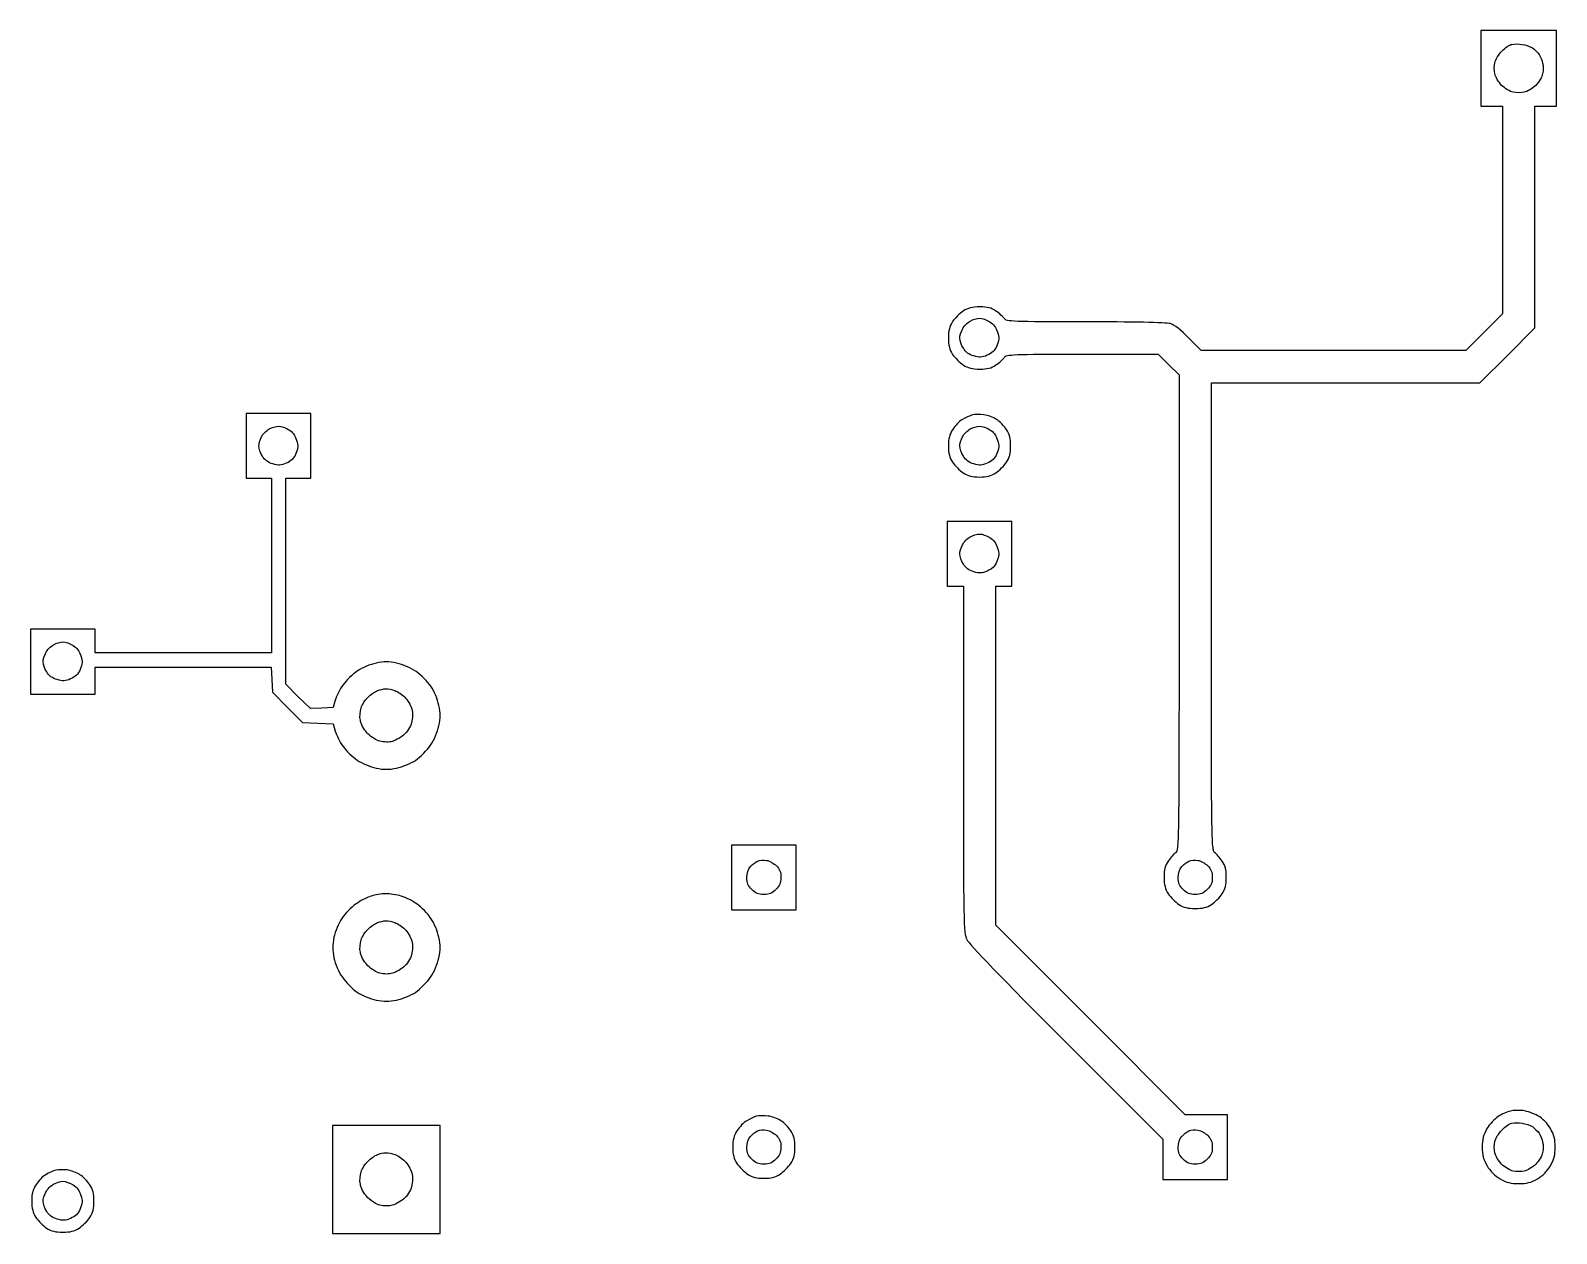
# Model space of a CAD drawing. Extents: x 7 to 117, y 25 to 87.
# Drawn here: x 71.02 to 116.69, y 25.17 to 61.16 of the extents above; entities that cross this region are included whole.
import ezdxf

# ---------------------------------------------------------------- set-up
doc = ezdxf.new("R2010")
doc.units = 0
doc.layers.get('0').update_dxf_attribs({"linetype": 'CONTINUOUS'})

msp = doc.modelspace()

# ---------------------------------------------------------------- linework, layer by layer
at = {"color": 7}
for p, q in [((115.562448, 61.162195), (114.432647, 61.162195)), ((114.432647, 61.162195), (114.432647, 60.032395)), ((116.692248, 61.162195), (115.562448, 61.162195)), ((115.562448, 61.162195), (115.562448, 61.162195)), ((116.692248, 60.032395), (116.692248, 61.162195)), ((115.664669, 60.747935), (115.664669, 60.747935)), ((114.432647, 60.032395), (114.432647, 58.902594)), ((116.692248, 58.902594), (116.692248, 60.032395)), ((114.432647, 58.902594), (114.755447, 58.902594)), ((114.755447, 58.902594), (115.078248, 58.902594)), ((115.078248, 58.902594), (115.078248, 55.798333)), ((116.046648, 55.583133), (116.046648, 58.902594)), ((116.046648, 58.902594), (116.369448, 58.902594)), ((116.369448, 58.902594), (116.692248, 58.902594)), ((115.078248, 55.798333), (115.078248, 52.688693)), ((116.046648, 52.263672), (116.046648, 55.583133)), ((99.422427, 52.554206), (99.422441, 52.554192)), ((115.078248, 52.688693), (114.529486, 52.139932)), ((114.529486, 52.139932), (113.975346, 51.585791)), ((115.223507, 51.440532), (116.046648, 52.263672)), ((106.061363, 51.585791), (105.690142, 51.962391)), ((102.505183, 51.478191), (104.770163, 51.478191)), ((104.770163, 51.478191), (105.082205, 51.171531)), ((105.082205, 51.171531), (105.394244, 50.864872)), ((110.021045, 51.585791), (106.061363, 51.585791)), ((113.975346, 51.585791), (110.021045, 51.585791)), ((114.400367, 50.617391), (115.223507, 51.440532)), ((105.394244, 50.864872), (105.394244, 43.747128)), ((106.362644, 43.628767), (106.362644, 50.617391)), ((106.362644, 50.617391), (110.381505, 50.617391)), ((110.381505, 50.617391), (114.400367, 50.617391)), ((78.440432, 49.702791), (77.472032, 49.702791)), ((77.472032, 49.702791), (77.472032, 48.73439)), ((78.44043, 49.702776), (78.440432, 49.702791)), ((79.40883, 49.702776), (78.44043, 49.702776)), ((79.40883, 48.734376), (79.40883, 49.702776)), ((99.551561, 49.66512), (99.551561, 49.665131)), ((78.440447, 49.326176), (78.440432, 49.32619)), ((99.422427, 49.326176), (99.422441, 49.32619)), ((77.472032, 48.73439), (77.472032, 47.76599)), ((79.40883, 47.765976), (79.40883, 48.734376)), ((77.472032, 47.76599), (77.848632, 47.76599)), ((77.848632, 47.76599), (78.225232, 47.76599)), ((78.225232, 47.76599), (78.225232, 45.15669)), ((78.65563, 44.683234), (78.65563, 47.765976)), ((78.65563, 47.765976), (79.03223, 47.765976)), ((79.03223, 47.765976), (79.40883, 47.765976)), ((99.422441, 46.474789), (98.454041, 46.474789)), ((98.454041, 46.474789), (98.454041, 45.506389)), ((100.390841, 46.474789), (99.422441, 46.474789)), ((99.422441, 46.474789), (99.422441, 46.474789)), ((100.390841, 45.506389), (100.390841, 46.474789)), ((99.422427, 46.098203), (99.422441, 46.098189)), ((98.454041, 45.506389), (98.454041, 44.537988)), ((100.390841, 44.537988), (100.390841, 45.506389)), ((78.225232, 45.15669), (78.225232, 42.547388)), ((78.65563, 41.600493), (78.65563, 44.683234)), ((98.454041, 44.537988), (98.696139, 44.537988)), ((98.696139, 44.537988), (98.938241, 44.537988)), ((98.938241, 44.537988), (98.938241, 39.362425)), ((99.906641, 39.470025), (99.906641, 44.537988)), ((99.906641, 44.537988), (100.148743, 44.537988)), ((100.148743, 44.537988), (100.390841, 44.537988)), ((71.98443, 43.246788), (71.016029, 43.246788)), ((71.016029, 43.246788), (71.016029, 42.278387)), ((72.95283, 43.246788), (71.98443, 43.246788)), ((72.95283, 42.897089), (72.95283, 43.246788)), ((71.984416, 42.870202), (71.98443, 42.870188)), ((72.95283, 42.547388), (72.95283, 42.897089)), ((75.589031, 42.547388), (72.95283, 42.547388)), ((78.225232, 42.547388), (75.589031, 42.547388)), ((71.016029, 42.278387), (71.016029, 41.309987)), ((72.95283, 41.713489), (72.95283, 42.116987)), ((72.95283, 42.116987), (75.583652, 42.116987)), ((75.583652, 42.116987), (78.214471, 42.116987)), ((78.214471, 42.116987), (78.236005, 41.740387)), ((72.95283, 41.309987), (72.95283, 41.713489)), ((78.236005, 41.740387), (78.25751, 41.363787)), ((79.021469, 41.240033), (78.65563, 41.600493)), ((71.016029, 41.309987), (71.98443, 41.309987)), ((71.98443, 41.309987), (72.95283, 41.309987)), ((78.25751, 41.363787), (78.70943, 40.906488)), ((79.39269, 40.874194), (79.021469, 41.240033)), ((80.135129, 41.127059), (80.070571, 40.90648)), ((81.652296, 41.466005), (81.652293, 41.466008)), ((78.70943, 40.906488), (79.161349, 40.454566)), ((79.73163, 40.890337), (79.39269, 40.874194)), ((80.070571, 40.90648), (79.73163, 40.890337)), ((79.161349, 40.454566), (79.613269, 40.438423)), ((79.613269, 40.438423), (80.070571, 40.42228)), ((80.070571, 40.42228), (80.135129, 40.201698)), ((99.906641, 34.396686), (99.906641, 39.470025)), ((92.966438, 36.790785), (91.998038, 36.790785)), ((91.998038, 36.790785), (91.998038, 35.822385)), ((93.934839, 36.790785), (92.966438, 36.790785)), ((92.966438, 36.790785), (92.966438, 36.790785)), ((93.934839, 35.822385), (93.934839, 36.790785)), ((93.04714, 36.333498), (93.04714, 36.333486)), ((105.959142, 36.333498), (105.959142, 36.333486)), ((91.998038, 35.822385), (91.998038, 34.853984)), ((93.934839, 34.853984), (93.934839, 35.822385)), ((81.646914, 35.332805), (81.646914, 35.332805)), ((91.998038, 34.853984), (92.966438, 34.853984)), ((92.966438, 34.853984), (93.934839, 34.853984)), ((81.652308, 34.525802), (81.652305, 34.525805)), ((102.741902, 31.561422), (99.906641, 34.396686)), ((105.582542, 28.720782), (102.741902, 31.561422)), ((102.026362, 30.872783), (104.910043, 27.994483)), ((115.696946, 28.844531), (115.696946, 28.844522)), ((81.668434, 28.397982), (80.054433, 28.397982)), ((80.054433, 28.397982), (80.054433, 26.783981)), ((83.282434, 28.397982), (81.668434, 28.397982)), ((81.668434, 28.397982), (81.668434, 28.397982)), ((83.282434, 26.783981), (83.282434, 28.397982)), ((93.095558, 28.683111), (93.095558, 28.683122)), ((106.212005, 28.720782), (105.582542, 28.720782)), ((106.846844, 28.720782), (106.212005, 28.720782)), ((106.846844, 27.752381), (106.846844, 28.720782)), ((115.664669, 28.467922), (115.664669, 28.467922)), ((93.04714, 28.263494), (93.04714, 28.263483)), ((104.910043, 27.994483), (104.910043, 27.391922)), ((105.959142, 28.263494), (105.959142, 28.263483)), ((81.652293, 27.585599), (81.652291, 27.585602)), ((106.846844, 26.783981), (106.846844, 27.752381)), ((72.113549, 27.06911), (72.113549, 27.069121)), ((104.910043, 27.391922), (104.910043, 26.783981)), ((71.984416, 26.730195), (71.98443, 26.730181)), ((80.054433, 26.783981), (80.054433, 25.16998)), ((83.282434, 25.16998), (83.282434, 26.783981)), ((104.910043, 26.783981), (105.878444, 26.783981)), ((105.878444, 26.783981), (106.846844, 26.783981)), ((80.054433, 25.16998), (81.668434, 25.16998)), ((81.668434, 25.16998), (83.282434, 25.16998))]:
    msp.add_line(p, q, dxfattribs=at)
for points in [[(115.358009, 60.747935), (115.427946, 60.764079), (115.562448, 60.764079), (115.664669, 60.747935)], [(114.846907, 60.199174), (114.86305, 60.290634), (114.959886, 60.446655), (115.056728, 60.543496)], [(115.056728, 60.543496), (115.153567, 60.645715), (115.288068, 60.737174), (115.358009, 60.747935)], [(115.664669, 60.747935), (115.766887, 60.737183), (115.901388, 60.688756), (115.971328, 60.645715)], [(115.971328, 60.645715), (116.035887, 60.597296), (116.127347, 60.511216), (116.170388, 60.446655)], [(116.170388, 60.446655), (116.208048, 60.382094), (116.261848, 60.263735), (116.277988, 60.183034)], [(114.846907, 59.865616), (114.825374, 59.957075), (114.825374, 60.107714), (114.846907, 60.199174)], [(115.051349, 59.521293), (114.959886, 59.618135), (114.863047, 59.774156), (114.846907, 59.865616)], [(116.277988, 59.870995), (116.261845, 59.774156), (116.165009, 59.618135), (116.073547, 59.521293)], [(116.277988, 60.183034), (116.299522, 60.107714), (116.299522, 59.962455), (116.277988, 59.870995)], [(115.395669, 59.316854), (115.304209, 59.332997), (115.148188, 59.429833), (115.051349, 59.521293)], [(116.073547, 59.521293), (115.976708, 59.429833), (115.820687, 59.332995), (115.729227, 59.316854)], [(115.729227, 59.316854), (115.637767, 59.295321), (115.487128, 59.295321), (115.395669, 59.316854)], [(98.932862, 52.769392), (98.830641, 52.699452), (98.685381, 52.554192), (98.615441, 52.451971)], [(99.42782, 52.893132), (99.201862, 52.893132), (99.078121, 52.860852), (98.932862, 52.769392)], [(99.142666, 52.468125), (99.223367, 52.516546), (99.347107, 52.548827), (99.422427, 52.554206)], [(99.422441, 52.554192), (99.497761, 52.554192), (99.632262, 52.505771), (99.729101, 52.446592)], [(99.91202, 52.769392), (99.77214, 52.866231), (99.659161, 52.893132), (99.42782, 52.893132)], [(100.16488, 52.543431), (100.127221, 52.597231), (100.014241, 52.699452), (99.91202, 52.769392)], [(102.585881, 52.446592), (100.390841, 52.446592), (100.229441, 52.451982), (100.16488, 52.543431)], [(98.615441, 52.451971), (98.523981, 52.306711), (98.4917, 52.182971), (98.4917, 51.962391)], [(98.830627, 51.951644), (98.830627, 52.021585), (98.868286, 52.145325), (98.911325, 52.231406)], [(98.911325, 52.231406), (98.954367, 52.317486), (99.061967, 52.425086), (99.142666, 52.468125)], [(99.729101, 52.446592), (99.84208, 52.382031), (99.922782, 52.27443), (99.960441, 52.134553)], [(99.960441, 52.134553), (100.014241, 51.967771), (100.008862, 51.892451), (99.938908, 51.731051)], [(105.125243, 52.392792), (105.017643, 52.425072), (103.947022, 52.446592), (102.585881, 52.446592)], [(105.690142, 51.962391), (105.448044, 52.20449), (105.248984, 52.360511), (105.125243, 52.392792)], [(98.4917, 51.962391), (98.4917, 51.741812), (98.523981, 51.618072), (98.615441, 51.472812)], [(98.938227, 51.655746), (98.879048, 51.752585), (98.830627, 51.881707), (98.830627, 51.951644)], [(99.250266, 51.424405), (99.110388, 51.462065), (99.002788, 51.542767), (98.938227, 51.655746)], [(99.938908, 51.731051), (99.879729, 51.585791), (99.799027, 51.505093), (99.653767, 51.445911)], [(98.615441, 51.472812), (98.685381, 51.370591), (98.830641, 51.225331), (98.932862, 51.155391)], [(99.653767, 51.445911), (99.492367, 51.37597), (99.417048, 51.370591), (99.250266, 51.424405)], [(99.91202, 51.155391), (100.014241, 51.225331), (100.127221, 51.327552), (100.16488, 51.381352)], [(100.16488, 51.381352), (100.229441, 51.472812), (100.385462, 51.478191), (102.505183, 51.478191)], [(98.932862, 51.155391), (99.078121, 51.063931), (99.201862, 51.031651), (99.42782, 51.031651)], [(99.42782, 51.031651), (99.659161, 51.031651), (99.77214, 51.058547), (99.91202, 51.155391)], [(98.911339, 49.525239), (98.81988, 49.471439), (98.69076, 49.33694), (98.62082, 49.22934)], [(99.207241, 49.65974), (99.131922, 49.638207), (98.99742, 49.579039), (98.911339, 49.525239)], [(99.551561, 49.665131), (99.438581, 49.681274), (99.28256, 49.675883), (99.207241, 49.65974)], [(99.933543, 49.525239), (99.84208, 49.584418), (99.669922, 49.648979), (99.551561, 49.66512)], [(100.229441, 49.223958), (100.159501, 49.326179), (100.025002, 49.46606), (99.933543, 49.525239)], [(77.848646, 48.723615), (77.848646, 48.793555), (77.886306, 48.917296), (77.929348, 49.003376)], [(77.929348, 49.003376), (77.972387, 49.089457), (78.079987, 49.197057), (78.160685, 49.240096)], [(78.160685, 49.240096), (78.241387, 49.288517), (78.365127, 49.320797), (78.440447, 49.326176)], [(78.440432, 49.32619), (78.515752, 49.32619), (78.650253, 49.27777), (78.747092, 49.21859)], [(78.747092, 49.21859), (78.860071, 49.154029), (78.940773, 49.046429), (78.978433, 48.906551)], [(78.978433, 48.906551), (79.032233, 48.739769), (79.026853, 48.66445), (78.956927, 48.50305)], [(98.62082, 49.22934), (98.523981, 49.078698), (98.4917, 48.954958), (98.4917, 48.734379)], [(98.830627, 48.723615), (98.830627, 48.793555), (98.868286, 48.917296), (98.911325, 49.003376)], [(98.911325, 49.003376), (98.954367, 49.089457), (99.061967, 49.197057), (99.142666, 49.240096)], [(99.142666, 49.240096), (99.223367, 49.288517), (99.347107, 49.320797), (99.422427, 49.326176)], [(99.422441, 49.32619), (99.497761, 49.32619), (99.632262, 49.27777), (99.729101, 49.21859)], [(99.729101, 49.21859), (99.84208, 49.154029), (99.922782, 49.046429), (99.960441, 48.906551)], [(99.960441, 48.906551), (100.014241, 48.739769), (100.008862, 48.66445), (99.938908, 48.50305)], [(100.353182, 48.734379), (100.353182, 48.954958), (100.320901, 49.078698), (100.229441, 49.223958)], [(77.956246, 48.427716), (77.897067, 48.524555), (77.848646, 48.653677), (77.848646, 48.723615)], [(78.268285, 48.196376), (78.128408, 48.234036), (78.020807, 48.314737), (77.956246, 48.427716)], [(78.956927, 48.50305), (78.897745, 48.35779), (78.817047, 48.277091), (78.671787, 48.217909)], [(98.4917, 48.734379), (98.4917, 48.5138), (98.523981, 48.390059), (98.615441, 48.2448)], [(98.938227, 48.427716), (98.879048, 48.524555), (98.830627, 48.653677), (98.830627, 48.723615)], [(99.250266, 48.196376), (99.110388, 48.234036), (99.002788, 48.314737), (98.938227, 48.427716)], [(99.938908, 48.50305), (99.879729, 48.35779), (99.799027, 48.277091), (99.653767, 48.217909)], [(100.229441, 48.2448), (100.320901, 48.390059), (100.353182, 48.5138), (100.353182, 48.734379)], [(78.671787, 48.217909), (78.510387, 48.147969), (78.435067, 48.14259), (78.268285, 48.196376)], [(98.615441, 48.2448), (98.685381, 48.142579), (98.830641, 47.997319), (98.932862, 47.927379)], [(99.653767, 48.217909), (99.492367, 48.147969), (99.417048, 48.14259), (99.250266, 48.196376)], [(99.91202, 47.927379), (100.014241, 47.997319), (100.159501, 48.142579), (100.229441, 48.2448)], [(98.932862, 47.927379), (99.078121, 47.835919), (99.201862, 47.803638), (99.422441, 47.803638)], [(99.422441, 47.803638), (99.64302, 47.803638), (99.766761, 47.835919), (99.91202, 47.927379)], [(98.830627, 45.495642), (98.830627, 45.565582), (98.868286, 45.689322), (98.911325, 45.775403)], [(98.911325, 45.775403), (98.954367, 45.861484), (99.061967, 45.969084), (99.142666, 46.012123)], [(99.142666, 46.012123), (99.223367, 46.060543), (99.347107, 46.092824), (99.422427, 46.098203)], [(99.422441, 46.098189), (99.497761, 46.098189), (99.632262, 46.049768), (99.729101, 45.990589)], [(99.729101, 45.990589), (99.84208, 45.926028), (99.922782, 45.818428), (99.960441, 45.67855)], [(99.960441, 45.67855), (100.014241, 45.511768), (100.008862, 45.436449), (99.938908, 45.275048)], [(98.938227, 45.199743), (98.879048, 45.296582), (98.830627, 45.425704), (98.830627, 45.495642)], [(99.938908, 45.275048), (99.879729, 45.129789), (99.799027, 45.04909), (99.653767, 44.989908)], [(99.250266, 44.968403), (99.110388, 45.006062), (99.002788, 45.086764), (98.938227, 45.199743)], [(99.653767, 44.989908), (99.492367, 44.919968), (99.417048, 44.914589), (99.250266, 44.968403)], [(105.394244, 43.747128), (105.394244, 36.973705), (105.388853, 36.634764), (105.297405, 36.564824)], [(106.459483, 36.564824), (106.368023, 36.634764), (106.362644, 36.968326), (106.362644, 43.628767)], [(71.392615, 42.26764), (71.392615, 42.337581), (71.430275, 42.461321), (71.473314, 42.547402)], [(71.473314, 42.547402), (71.516356, 42.633482), (71.623956, 42.741082), (71.704654, 42.784121)], [(71.704654, 42.784121), (71.785356, 42.832542), (71.909096, 42.864823), (71.984416, 42.870202)], [(71.98443, 42.870188), (72.059749, 42.870188), (72.194251, 42.821767), (72.29109, 42.762588)], [(72.29109, 42.762588), (72.404069, 42.698027), (72.48477, 42.590426), (72.52243, 42.450549)], [(71.500215, 41.971742), (71.441036, 42.068581), (71.392615, 42.197703), (71.392615, 42.26764)], [(72.500896, 42.047047), (72.441714, 41.901787), (72.361016, 41.821089), (72.215756, 41.761907)], [(72.52243, 42.450549), (72.57623, 42.283767), (72.570851, 42.208447), (72.500896, 42.047047)], [(81.361771, 42.23534), (81.18961, 42.19768), (80.942132, 42.09546), (80.796869, 41.998618)], [(81.975091, 42.23534), (81.738371, 42.283758), (81.598491, 42.283758), (81.361771, 42.23534)], [(82.55613, 41.98248), (82.39473, 42.09546), (82.15801, 42.19768), (81.975091, 42.23534)], [(71.812254, 41.740401), (71.672377, 41.778061), (71.564777, 41.858763), (71.500215, 41.971742)], [(72.215756, 41.761907), (72.054356, 41.691966), (71.979036, 41.686587), (71.812254, 41.740401)], [(80.371851, 41.584358), (80.275009, 41.460618), (80.172791, 41.250799), (80.135129, 41.127059)], [(80.796869, 41.998618), (80.65161, 41.901779), (80.463311, 41.71348), (80.371851, 41.584358)], [(83.00267, 41.541319), (82.905831, 41.6812), (82.701392, 41.880259), (82.55613, 41.98248)], [(80.909857, 40.895724), (80.942138, 40.992563), (81.038977, 41.137823), (81.119675, 41.218525)], [(81.119675, 41.218525), (81.200377, 41.293844), (81.324117, 41.379925), (81.399436, 41.412205)], [(81.399436, 41.412205), (81.474756, 41.439101), (81.587735, 41.466005), (81.652296, 41.466005)], [(81.652293, 41.466008), (81.716855, 41.471398), (81.835213, 41.444503), (81.921294, 41.412208)], [(81.921294, 41.412208), (82.001995, 41.385312), (82.136494, 41.293847), (82.222574, 41.213148)], [(82.222574, 41.213148), (82.303273, 41.137826), (82.394733, 40.981808), (82.427013, 40.868826)], [(83.239393, 40.971038), (83.201733, 41.143199), (83.099512, 41.396059), (83.00267, 41.541319)], [(80.888324, 40.524503), (80.86679, 40.626724), (80.877571, 40.793503), (80.909857, 40.895724)], [(82.427013, 40.868826), (82.464673, 40.728948), (82.459294, 40.599826), (82.421623, 40.454566)], [(83.239393, 40.357719), (83.287811, 40.594438), (83.287811, 40.734319), (83.239393, 40.971038)], [(80.135129, 40.201698), (80.172791, 40.077957), (80.275009, 39.868139), (80.371851, 39.744399)], [(81.082001, 40.153285), (80.990542, 40.255503), (80.904461, 40.422285), (80.888324, 40.524503)], [(82.421623, 40.454566), (82.389342, 40.330826), (82.292503, 40.174807), (82.179521, 40.077966)], [(82.986533, 39.776679), (83.099512, 39.938079), (83.201733, 40.174799), (83.239393, 40.357719)], [(80.371851, 39.744399), (80.463311, 39.615279), (80.65161, 39.426978), (80.796869, 39.330139)], [(81.431703, 39.911184), (81.329482, 39.943464), (81.168082, 40.056443), (81.082001, 40.153285)], [(81.808303, 39.884288), (81.706082, 39.862754), (81.533921, 39.873535), (81.431703, 39.911184)], [(82.179521, 40.077966), (82.077303, 39.991888), (81.910521, 39.900425), (81.808303, 39.884288)], [(82.545372, 39.330139), (82.685252, 39.426978), (82.884312, 39.631417), (82.986533, 39.776679)], [(80.796869, 39.330139), (80.942132, 39.233297), (81.18961, 39.131079), (81.361771, 39.093417)], [(81.975091, 39.093417), (82.147252, 39.131079), (82.400112, 39.233297), (82.545372, 39.330139)], [(98.938241, 39.362425), (98.938241, 34.407444), (98.943631, 34.170724), (99.040462, 33.966283)], [(81.361771, 39.093417), (81.598491, 39.044999), (81.738371, 39.044999), (81.975091, 39.093417)], [(105.297405, 36.564824), (105.243605, 36.527164), (105.141384, 36.414185), (105.071443, 36.311964)], [(106.685444, 36.311964), (106.615504, 36.414185), (106.513283, 36.527164), (106.459483, 36.564824)], [(92.455337, 35.817006), (92.455337, 35.951504), (92.498378, 36.069865), (92.56294, 36.145185)], [(92.56294, 36.145185), (92.622119, 36.209746), (92.718958, 36.285066), (92.77814, 36.311964)], [(92.77814, 36.311964), (92.837319, 36.33886), (92.961059, 36.344245), (93.04714, 36.333498)], [(93.04714, 36.333486), (93.1386, 36.317343), (93.267719, 36.242024), (93.343039, 36.172086)], [(93.343039, 36.172086), (93.439877, 36.075245), (93.477537, 35.978406), (93.477537, 35.822385)], [(105.071443, 36.311964), (104.974604, 36.172086), (104.947703, 36.059104), (104.947703, 35.827764)], [(105.367345, 35.817006), (105.367345, 35.951504), (105.410384, 36.069865), (105.474942, 36.145185)], [(105.474942, 36.145185), (105.534124, 36.209746), (105.630963, 36.285066), (105.690142, 36.311964)], [(105.690142, 36.311964), (105.749324, 36.33886), (105.873065, 36.344245), (105.959142, 36.333498)], [(105.959142, 36.333486), (106.050605, 36.317343), (106.179724, 36.242024), (106.255044, 36.172086)], [(106.255044, 36.172086), (106.351883, 36.075245), (106.389543, 35.978406), (106.389543, 35.822385)], [(106.809184, 35.827764), (106.809184, 36.059104), (106.782289, 36.172086), (106.685444, 36.311964)], [(92.605979, 35.461925), (92.492999, 35.569525), (92.455337, 35.660985), (92.455337, 35.817006)], [(93.477537, 35.822385), (93.477537, 35.660985), (93.439877, 35.569525), (93.326898, 35.461925)], [(104.947703, 35.827764), (104.947703, 35.601806), (104.979984, 35.478065), (105.071443, 35.332805)], [(105.517984, 35.461925), (105.405005, 35.569525), (105.367345, 35.660985), (105.367345, 35.817006)], [(106.389543, 35.822385), (106.389543, 35.660985), (106.351883, 35.569525), (106.238904, 35.461925)], [(106.685444, 35.332805), (106.776904, 35.478065), (106.809184, 35.601806), (106.809184, 35.827764)], [(81.205753, 35.262865), (81.082013, 35.225205), (80.872195, 35.117605), (80.748454, 35.020764)], [(81.646914, 35.332805), (81.523174, 35.332805), (81.324114, 35.300525), (81.205753, 35.262865)], [(82.114974, 35.262865), (81.975094, 35.305904), (81.765273, 35.338185), (81.646914, 35.332805)], [(82.593795, 35.020764), (82.464673, 35.112223), (82.249473, 35.225205), (82.114974, 35.262865)], [(92.966438, 35.311286), (92.805038, 35.311286), (92.713579, 35.348946), (92.605979, 35.461925)], [(93.326898, 35.461925), (93.219298, 35.348946), (93.127838, 35.311286), (92.966438, 35.311286)], [(105.071443, 35.332805), (105.141384, 35.230585), (105.286643, 35.085325), (105.388864, 35.015384)], [(105.878444, 35.311286), (105.717044, 35.311286), (105.625584, 35.348946), (105.517984, 35.461925)], [(106.238904, 35.461925), (106.131304, 35.348946), (106.039844, 35.311286), (105.878444, 35.311286)], [(106.368023, 35.015384), (106.470244, 35.085325), (106.615504, 35.230585), (106.685444, 35.332805)], [(80.748454, 35.020764), (80.619335, 34.929304), (80.431033, 34.741005), (80.334194, 34.595745)], [(83.002673, 34.595745), (82.905834, 34.741005), (82.717533, 34.929304), (82.593795, 35.020764)], [(105.388864, 35.015384), (105.534124, 34.923925), (105.657864, 34.891644), (105.878444, 34.891644)], [(105.878444, 34.891644), (106.099023, 34.891644), (106.222763, 34.923925), (106.368023, 35.015384)], [(80.334194, 34.595745), (80.237353, 34.450486), (80.135132, 34.203005), (80.097472, 34.030844)], [(80.909868, 33.955522), (80.942149, 34.05236), (81.038988, 34.19762), (81.119686, 34.278322)], [(81.119686, 34.278322), (81.200388, 34.353641), (81.324128, 34.439722), (81.399448, 34.472002)], [(81.399448, 34.472002), (81.474767, 34.498898), (81.587746, 34.525802), (81.652308, 34.525802)], [(81.652305, 34.525805), (81.716866, 34.531196), (81.835224, 34.504272), (81.921305, 34.472005)], [(81.921305, 34.472005), (82.002006, 34.445109), (82.136505, 34.353644), (82.222586, 34.272945)], [(82.222586, 34.272945), (82.303284, 34.197623), (82.394744, 34.041605), (82.427024, 33.928623)], [(83.239396, 34.030844), (83.201736, 34.203005), (83.099515, 34.450486), (83.002673, 34.595745)], [(80.097472, 34.030844), (80.049054, 33.794124), (80.049054, 33.654244), (80.097472, 33.417524)], [(80.888335, 33.584301), (80.866801, 33.686521), (80.877582, 33.853301), (80.909868, 33.955522)], [(82.427024, 33.928623), (82.464684, 33.788745), (82.459305, 33.659623), (82.421634, 33.514363)], [(83.239396, 33.417524), (83.287814, 33.654244), (83.287814, 33.794124), (83.239396, 34.030844)], [(99.040462, 33.966283), (99.110402, 33.821023), (100.084182, 32.809584), (102.026362, 30.872783)], [(80.097472, 33.417524), (80.135132, 33.234605), (80.237353, 32.997885), (80.350332, 32.836485)], [(81.082013, 33.213082), (80.990553, 33.3153), (80.904472, 33.482082), (80.888335, 33.584301)], [(82.421634, 33.514363), (82.389353, 33.390623), (82.292515, 33.234605), (82.179533, 33.137763)], [(82.986536, 32.836485), (83.099515, 32.997885), (83.201736, 33.234605), (83.239396, 33.417524)], [(81.431714, 32.970981), (81.329493, 33.003261), (81.168093, 33.116241), (81.082013, 33.213082)], [(81.808314, 32.944085), (81.706093, 32.922551), (81.533932, 32.933332), (81.431714, 32.970981)], [(82.179533, 33.137763), (82.077314, 33.051685), (81.910532, 32.960223), (81.808314, 32.944085)], [(80.350332, 32.836485), (80.452553, 32.691222), (80.651612, 32.486783), (80.791493, 32.389945)], [(82.545374, 32.389945), (82.685255, 32.486783), (82.884315, 32.691222), (82.986536, 32.836485)], [(80.791493, 32.389945), (80.936753, 32.293103), (81.189613, 32.190885), (81.361774, 32.153222)], [(81.361774, 32.153222), (81.598493, 32.104804), (81.738374, 32.104804), (81.975094, 32.153222)], [(81.975094, 32.153222), (82.147255, 32.190885), (82.400115, 32.293103), (82.545374, 32.389945)], [(115.314967, 28.83377), (115.218128, 28.806874), (115.056728, 28.736931), (114.949128, 28.672369)], [(115.696946, 28.844522), (115.578588, 28.860665), (115.406427, 28.855275), (115.314967, 28.83377)], [(116.138108, 28.68851), (116.014367, 28.75845), (115.815308, 28.82839), (115.696946, 28.844531)], [(92.455337, 28.54323), (92.363877, 28.48943), (92.234758, 28.354932), (92.164817, 28.247332)], [(92.751238, 28.677732), (92.675919, 28.656198), (92.541417, 28.59703), (92.455337, 28.54323)], [(93.095558, 28.683122), (92.982579, 28.699265), (92.826558, 28.693875), (92.751238, 28.677732)], [(93.477537, 28.54323), (93.386077, 28.602409), (93.213919, 28.666971), (93.095558, 28.683111)], [(93.773439, 28.24195), (93.703498, 28.34417), (93.569, 28.484051), (93.477537, 28.54323)], [(114.949128, 28.672369), (114.841528, 28.602429), (114.690886, 28.441029), (114.610188, 28.30653)], [(115.056728, 28.263483), (115.153567, 28.365701), (115.288068, 28.457161), (115.358009, 28.467922)], [(115.358009, 28.467922), (115.427946, 28.484065), (115.562448, 28.484065), (115.664669, 28.467922)], [(115.664669, 28.467922), (115.766887, 28.457169), (115.901388, 28.408743), (115.971328, 28.365701)], [(115.971328, 28.365701), (116.035887, 28.317283), (116.127347, 28.231203), (116.170388, 28.166641)], [(116.509329, 28.31191), (116.423248, 28.462551), (116.277988, 28.607811), (116.138108, 28.68851)], [(92.164817, 28.247332), (92.067978, 28.09669), (92.035698, 27.972949), (92.035698, 27.75237)], [(92.455337, 27.747002), (92.455337, 27.881501), (92.498378, 27.999862), (92.56294, 28.075182)], [(92.56294, 28.075182), (92.622119, 28.139743), (92.718958, 28.215062), (92.77814, 28.241961)], [(92.77814, 28.241961), (92.837319, 28.268857), (92.961059, 28.274241), (93.04714, 28.263494)], [(93.04714, 28.263483), (93.1386, 28.24734), (93.267719, 28.172021), (93.343039, 28.102083)], [(93.343039, 28.102083), (93.439877, 28.005241), (93.477537, 27.908402), (93.477537, 27.752381)], [(93.897179, 27.75237), (93.897179, 27.972949), (93.864898, 28.09669), (93.773439, 28.24195)], [(105.367345, 27.747002), (105.367345, 27.881501), (105.410384, 27.999862), (105.474942, 28.075182)], [(105.474942, 28.075182), (105.534124, 28.139743), (105.630963, 28.215062), (105.690142, 28.241961)], [(105.690142, 28.241961), (105.749324, 28.268857), (105.873065, 28.274241), (105.959142, 28.263494)], [(105.959142, 28.263483), (106.050605, 28.24734), (106.179724, 28.172021), (106.255044, 28.102083)], [(106.255044, 28.102083), (106.351883, 28.005241), (106.389543, 27.908402), (106.389543, 27.752381)], [(114.610188, 28.30653), (114.502588, 28.118229), (114.470307, 27.989109), (114.470307, 27.75239)], [(114.846907, 27.585602), (114.825374, 27.677062), (114.825374, 27.827701), (114.846907, 27.919161)], [(114.846907, 27.919161), (114.86305, 28.01062), (114.959886, 28.166641), (115.056728, 28.263483)], [(116.170388, 28.166641), (116.208048, 28.102083), (116.261848, 27.983722), (116.277988, 27.90302)], [(116.277988, 27.90302), (116.299522, 27.827701), (116.299522, 27.682441), (116.277988, 27.590981)], [(116.654588, 27.75239), (116.654588, 27.989109), (116.622308, 28.118229), (116.509329, 28.31191)], [(81.119672, 27.338119), (81.200374, 27.413438), (81.324114, 27.499519), (81.399434, 27.531799)], [(81.399434, 27.531799), (81.474753, 27.558695), (81.587732, 27.585599), (81.652293, 27.585599)], [(81.652291, 27.585602), (81.716852, 27.590993), (81.83521, 27.564097), (81.921291, 27.531802)], [(81.921291, 27.531802), (82.001992, 27.504906), (82.136491, 27.413441), (82.222571, 27.332742)], [(92.035698, 27.75237), (92.035698, 27.531791), (92.067978, 27.408051), (92.159438, 27.262791)], [(92.605979, 27.391922), (92.492999, 27.499522), (92.455337, 27.590981), (92.455337, 27.747002)], [(93.477537, 27.752381), (93.477537, 27.590981), (93.439877, 27.499522), (93.326898, 27.391922)], [(93.773439, 27.262791), (93.864898, 27.408051), (93.897179, 27.531791), (93.897179, 27.75237)], [(105.517984, 27.391922), (105.405005, 27.499522), (105.367345, 27.590981), (105.367345, 27.747002)], [(106.389543, 27.752381), (106.389543, 27.590981), (106.351883, 27.499522), (106.238904, 27.391922)], [(114.470307, 27.75239), (114.470307, 27.51567), (114.502588, 27.386551), (114.615567, 27.19287)], [(115.051349, 27.241283), (114.959886, 27.338122), (114.863047, 27.494143), (114.846907, 27.585602)], [(116.277988, 27.590981), (116.261845, 27.494143), (116.165009, 27.338122), (116.073547, 27.241283)], [(116.509329, 27.19287), (116.622308, 27.386551), (116.654588, 27.51567), (116.654588, 27.75239)], [(71.76923, 27.063731), (71.69391, 27.042197), (71.559409, 26.98303), (71.473328, 26.92923)], [(72.113549, 27.069121), (72.00057, 27.085265), (71.844549, 27.079874), (71.76923, 27.063731)], [(72.495529, 26.92923), (72.404069, 26.988409), (72.23191, 27.05297), (72.113549, 27.06911)], [(80.888321, 26.644098), (80.866787, 26.746319), (80.877568, 26.913098), (80.909854, 27.015319)], [(80.909854, 27.015319), (80.942135, 27.112158), (81.038974, 27.257417), (81.119672, 27.338119)], [(82.222571, 27.332742), (82.30327, 27.25742), (82.39473, 27.101402), (82.42701, 26.98842)], [(82.42701, 26.98842), (82.46467, 26.848542), (82.459291, 26.71942), (82.42162, 26.57416)], [(92.159438, 27.262791), (92.229378, 27.16057), (92.374638, 27.01531), (92.476859, 26.94537)], [(92.966438, 27.241283), (92.805038, 27.241283), (92.713579, 27.278942), (92.605979, 27.391922)], [(93.326898, 27.391922), (93.219298, 27.278942), (93.127838, 27.241283), (92.966438, 27.241283)], [(93.456018, 26.94537), (93.558239, 27.01531), (93.703498, 27.16057), (93.773439, 27.262791)], [(105.878444, 27.241283), (105.717044, 27.241283), (105.625584, 27.278942), (105.517984, 27.391922)], [(106.238904, 27.391922), (106.131304, 27.278942), (106.039844, 27.241283), (105.878444, 27.241283)], [(114.615567, 27.19287), (114.707027, 27.036849), (114.846907, 26.896969), (115.002928, 26.805509)], [(115.395669, 27.036841), (115.304209, 27.052984), (115.148188, 27.14982), (115.051349, 27.241283)], [(115.729227, 27.036841), (115.637767, 27.015336), (115.487128, 27.015336), (115.395669, 27.036841)], [(116.073547, 27.241283), (115.976708, 27.14982), (115.820687, 27.052981), (115.729227, 27.036841)], [(116.121967, 26.805509), (116.277988, 26.896969), (116.417869, 27.036849), (116.509329, 27.19287)], [(71.182809, 26.633331), (71.08597, 26.482689), (71.053689, 26.358949), (71.053689, 26.13837)], [(71.473328, 26.92923), (71.381868, 26.87543), (71.252749, 26.740931), (71.182809, 26.633331)], [(71.473314, 26.407395), (71.516356, 26.493476), (71.623956, 26.601076), (71.704654, 26.644115)], [(71.704654, 26.644115), (71.785356, 26.692535), (71.909096, 26.724816), (71.984416, 26.730195)], [(71.98443, 26.730181), (72.059749, 26.730181), (72.194251, 26.68176), (72.29109, 26.622581)], [(72.29109, 26.622581), (72.404069, 26.55802), (72.48477, 26.45042), (72.52243, 26.310542)], [(72.79143, 26.627949), (72.72149, 26.73017), (72.586991, 26.87005), (72.495529, 26.92923)], [(72.91517, 26.13837), (72.91517, 26.358949), (72.88289, 26.482689), (72.79143, 26.627949)], [(81.081999, 26.272879), (80.990539, 26.375098), (80.904458, 26.54188), (80.888321, 26.644098)], [(82.42162, 26.57416), (82.389339, 26.45042), (82.2925, 26.294402), (82.179518, 26.19756)], [(92.476859, 26.94537), (92.622119, 26.85391), (92.745859, 26.82163), (92.966438, 26.82163)], [(92.966438, 26.82163), (93.187018, 26.82163), (93.310758, 26.85391), (93.456018, 26.94537)], [(115.002928, 26.805509), (115.196609, 26.69253), (115.325728, 26.660249), (115.562448, 26.660249)], [(115.562448, 26.660249), (115.799167, 26.660249), (115.928287, 26.69253), (116.121967, 26.805509)], [(71.053689, 26.13837), (71.053689, 25.91779), (71.08597, 25.79405), (71.177429, 25.64879)], [(71.392615, 26.127634), (71.392615, 26.197574), (71.430275, 26.321314), (71.473314, 26.407395)], [(71.500215, 25.831735), (71.441036, 25.928574), (71.392615, 26.057696), (71.392615, 26.127634)], [(72.52243, 26.310542), (72.57623, 26.14376), (72.570851, 26.068441), (72.500896, 25.90704)], [(72.79143, 25.64879), (72.88289, 25.79405), (72.91517, 25.91779), (72.91517, 26.13837)], [(81.4317, 26.030778), (81.329479, 26.063059), (81.168079, 26.176038), (81.081999, 26.272879)], [(82.179518, 26.19756), (82.0773, 26.111482), (81.910518, 26.02002), (81.8083, 26.003882)], [(71.177429, 25.64879), (71.24737, 25.546569), (71.392629, 25.40131), (71.49485, 25.331369)], [(71.812254, 25.600395), (71.672377, 25.638054), (71.564777, 25.718756), (71.500215, 25.831735)], [(72.215756, 25.6219), (72.054356, 25.55196), (71.979036, 25.546581), (71.812254, 25.600395)], [(72.500896, 25.90704), (72.441714, 25.761781), (72.361016, 25.681082), (72.215756, 25.6219)], [(72.474009, 25.331369), (72.57623, 25.40131), (72.72149, 25.546569), (72.79143, 25.64879)], [(81.8083, 26.003882), (81.706079, 25.982349), (81.533918, 25.99313), (81.4317, 26.030778)], [(71.49485, 25.331369), (71.64011, 25.239909), (71.76385, 25.207629), (71.98443, 25.207629)], [(71.98443, 25.207629), (72.205009, 25.207629), (72.328749, 25.239909), (72.474009, 25.331369)]]:
    msp.add_open_spline(points, degree=3, dxfattribs=at)

doc.saveas('drawing.dxf')
